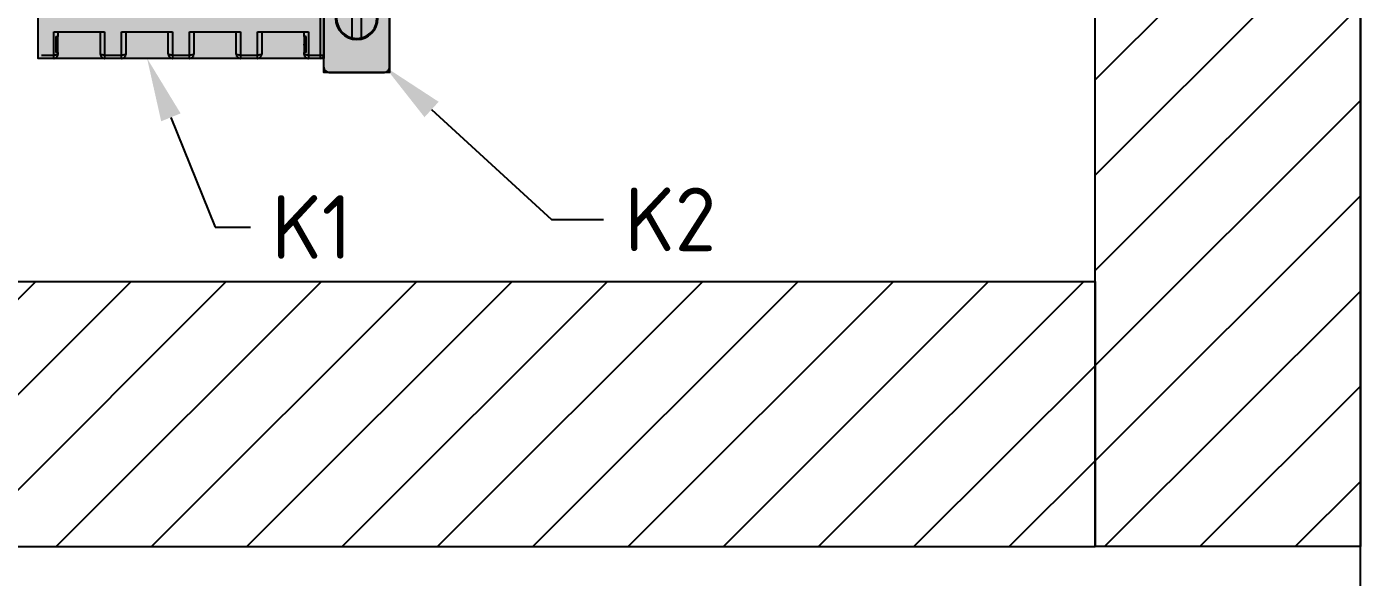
# Model space of a CAD drawing. Extents: x 20 to 1829, y -86 to 701.
# Drawn here: x 1350.6 to 1476.2, y 54.2 to 106.1 of the extents above; entities that cross this region are included whole.
import ezdxf
from ezdxf import colors
from ezdxf.entities.mleader import LeaderData, LeaderLine
from ezdxf.math import Vec2, Vec3

# ---------------------------------------------------------------- set-up
doc = ezdxf.new("R2010")
doc.units = 0
for name, color, linetype in [('Default', 7, 'Continuous'), ('DV1_Default', 7, 'Continuous'), ('DV1_DRAW', 7, 'Continuous'), ('MAIN-1', 7, 'Continuous'), ('SYMS', 7, 'Continuous')]:
    doc.layers.add(name, color=color, linetype=linetype)
doc.styles.get("Standard").update_dxf_attribs({"font": 'GOST Common.ttf'})
pattern_1 = [(45, (-14.827, -493.8804), (-4.490128, 4.490128), [])]

# ---------------------------------------------------------------- blocks, each defined once
blk = doc.blocks.new('SE')
at = {"layer": 'DV1_Default', "linetype": 'Continuous'}
h = blk.add_hatch(dxfattribs=at)
h.set_pattern_fill('LINE', scale=1.25984, angle=45, style=0)
h.paths.add_polyline_path([(55.08, 163.68), (55.08, 138.59), (60.08, 138.59), (60.08, 163.68)])
at = {"layer": 'DV1_Default', "color": 7, "linetype": 'Continuous'}
for p, q in [((54.48, 191.83), (54.48, 201.38)), ((60.18, 201.88), (54.98, 201.88)), ((60.68, 191.83), (60.68, 201.38)), ((57.15, 194.93), (57.15, 198.63)), ((58.01, 198.63), (58.01, 194.93)), ((60.18, 192.33), (54.98, 192.33)), ((54.48, 182.28), (54.48, 191.83)), ((60.68, 182.28), (60.68, 191.83)), ((57.15, 185.38), (57.15, 189.08)), ((58.01, 189.08), (58.01, 185.38)), ((54.48, 174.58), (54.48, 182.28)), ((60.18, 182.78), (54.98, 182.78)), ((60.68, 174.58), (60.68, 182.28)), ((57.15, 175.83), (57.15, 179.53)), ((58.01, 179.53), (58.01, 175.83)), ((54.58, 174.78), (54.58, 175.28)), ((60.58, 175.28), (54.58, 175.28)), ((54.58, 173.61), (54.58, 174.78)), ((60.58, 174.78), (60.58, 175.28)), ((60.58, 173.61), (60.58, 174.78)), ((54.48, 174.34), (54.48, 174.58)), ((54.48, 172.34), (54.48, 174.34)), ((54.58, 172.68), (54.58, 173.61)), ((54.58, 173.61), (60.58, 173.61)), ((60.58, 172.68), (60.58, 173.61)), ((60.68, 174.34), (60.68, 174.58)), ((60.68, 172.34), (60.68, 174.34)), ((54.48, 167.84), (54.48, 172.34)), ((54.58, 171.13), (54.58, 172.68)), ((54.58, 172.68), (54.58, 172.68)), ((54.58, 172.68), (60.58, 172.68)), ((54.58, 172.68), (60.58, 172.68)), ((60.58, 172.68), (60.58, 172.68)), ((60.58, 171.13), (60.58, 172.68)), ((60.68, 167.84), (60.68, 172.34)), ((54.58, 170.63), (54.58, 171.13)), ((54.58, 171.13), (60.58, 171.13)), ((60.58, 170.63), (60.58, 171.13)), ((54.58, 170.63), (54.58, 170.63)), ((54.58, 169.23), (54.58, 170.63)), ((54.58, 170.63), (60.58, 170.63)), ((54.58, 170.63), (60.58, 170.63)), ((60.58, 170.63), (60.58, 170.63)), ((60.58, 169.23), (60.58, 170.63)), ((54.58, 168.73), (54.58, 169.23)), ((54.58, 169.23), (60.58, 169.23)), ((54.58, 168.73), (54.58, 168.73)), ((54.58, 167.18), (54.58, 168.73)), ((54.58, 168.73), (60.58, 168.73)), ((54.58, 168.73), (60.58, 168.73)), ((60.58, 168.73), (60.58, 169.23)), ((60.58, 168.73), (60.58, 168.73)), ((60.58, 167.18), (60.58, 168.73)), ((54.48, 165.34), (54.48, 167.84)), ((54.58, 166.25), (54.58, 167.18)), ((54.58, 167.18), (60.58, 167.18)), ((60.58, 166.25), (60.58, 167.18)), ((60.68, 165.34), (60.68, 167.84)), ((54.58, 164.48), (54.58, 166.25)), ((54.58, 166.25), (60.58, 166.25)), ((60.58, 164.48), (60.58, 166.25)), ((54.48, 139.79), (54.48, 165.34)), ((60.68, 139.79), (60.68, 165.34)), ((54.58, 164.18), (54.58, 164.48)), ((54.58, 164.48), (60.58, 164.48)), ((54.58, 163.68), (54.58, 164.18)), ((54.58, 163.68), (54.58, 163.68)), ((54.58, 163.68), (60.58, 163.68)), ((54.58, 163.68), (60.58, 163.68)), ((60.58, 164.18), (60.58, 164.48)), ((60.58, 163.68), (60.58, 164.18)), ((60.58, 163.68), (60.58, 163.68)), ((54.48, 131.79), (54.48, 139.79)), ((54.48, 139.79), (54.98, 139.79)), ((54.98, 138.29), (54.98, 139.79)), ((60.18, 139.79), (60.68, 139.79)), ((60.18, 139.79), (60.18, 138.29)), ((60.68, 131.79), (60.68, 139.79)), ((60.18, 138.29), (54.98, 138.29)), ((54.48, 124.09), (54.48, 131.79)), ((60.18, 131.29), (54.98, 131.29)), ((60.68, 124.09), (60.68, 131.79)), ((57.15, 126.84), (57.15, 130.54)), ((58.01, 130.54), (58.01, 126.84)), ((54.48, 114.54), (54.48, 124.09)), ((54.98, 123.59), (60.18, 123.59)), ((60.68, 114.54), (60.68, 124.09)), ((57.15, 117.29), (57.15, 120.99)), ((58.01, 120.99), (58.01, 117.29)), ((54.98, 114.04), (60.18, 114.04)), ((60.18, 114.04), (54.98, 114.04)), ((54.98, 114.04), (54.98, 114.04)), ((60.18, 114.04), (60.18, 114.04))]:
    blk.add_line(p, q, dxfattribs=at)
for centre, radius, start, end in [((54.98, 201.38), 0.5, 90, 180), ((60.18, 201.38), 0.5, 0, 90), ((57.58, 196.78), 2, 90, 270), ((57.58, 196.78), 1.9, 103.0803, 180), ((57.58, 196.78), 1.9, 76.9197, 103.0803), ((57.58, 196.78), 2, 311.749, 90), ((57.58, 196.78), 1.9, 0, 76.9197), ((57.58, 196.78), 1.9, 180, 256.9197), ((57.58, 196.78), 1.9, 283.0803, 0), ((57.58, 196.78), 1.9, 256.9197, 283.0803), ((57.58, 196.78), 2, 270, 311.749), ((54.98, 191.83), 0.5, 90, 180), ((60.18, 191.83), 0.5, 0, 90), ((57.58, 187.23), 2, 90, 270), ((57.58, 187.23), 1.9, 103.0803, 180), ((57.58, 187.23), 1.9, 76.9197, 103.0803), ((57.58, 187.23), 2, 270, 90), ((57.58, 187.23), 1.9, 0, 76.9197), ((57.58, 187.23), 1.9, 180, 256.9197), ((57.58, 187.23), 1.9, 283.0803, 0), ((57.58, 187.23), 1.9, 256.9197, 283.0803), ((54.98, 182.28), 0.5, 90, 180), ((60.18, 182.28), 0.5, 0, 90), ((57.58, 177.68), 2, 90, 270), ((57.58, 177.68), 1.9, 103.0803, 180), ((57.58, 177.68), 1.9, 76.9197, 103.0803), ((57.58, 177.68), 2, 270, 90), ((57.58, 177.68), 1.9, 0, 76.9197), ((57.58, 177.68), 1.9, 180, 256.9197), ((57.58, 177.68), 1.9, 283.0803, 0), ((57.58, 177.68), 1.9, 256.9197, 283.0803), ((57.58, 134.79), 1.5, 0, 180), ((57.58, 134.79), 1.5, 180, 270), ((57.58, 134.79), 1.5, 270, 0), ((54.98, 131.79), 0.5, 180, 270), ((60.18, 131.79), 0.5, 270, 0), ((57.58, 128.69), 2, 90, 270), ((57.58, 128.69), 1.9, 103.0803, 180), ((57.58, 128.69), 1.9, 76.9197, 103.0803), ((57.58, 128.69), 2, 270, 90), ((57.58, 128.69), 1.9, 0, 76.9197), ((57.58, 128.69), 1.9, 180, 256.9197), ((57.58, 128.69), 1.9, 283.0803, 0), ((57.58, 128.69), 1.9, 256.9197, 283.0803), ((54.98, 124.09), 0.5, 180, 270), ((60.18, 124.09), 0.5, 270, 0), ((57.58, 119.14), 2, 90, 270), ((57.58, 119.14), 1.9, 103.0803, 180), ((57.58, 119.14), 1.9, 76.9197, 103.0803), ((57.58, 119.14), 2, 270, 90), ((57.58, 119.14), 1.9, 0, 76.9197), ((57.58, 119.14), 1.9, 180, 256.9197), ((57.58, 119.14), 1.9, 283.0803, 0), ((57.58, 119.14), 1.9, 256.9197, 283.0803), ((54.98, 114.54), 0.5, 180, 270), ((54.98, 114.54), 0.5, 180, 270), ((60.18, 114.54), 0.5, 270, 0), ((60.18, 114.54), 0.5, 270, 0)]:
    blk.add_arc(centre, radius, start, end, dxfattribs=at)
at = {"layer": 'DV1_DRAW', "color": 7, "linetype": 'Continuous'}
for p, q in [((55.08, 138.59), (55.08, 163.68)), ((60.08, 138.59), (60.08, 163.68)), ((60.08, 138.59), (55.08, 138.59))]:
    blk.add_line(p, q, dxfattribs=at)

msp = doc.modelspace()

# ---------------------------------------------------------------- hatches: boundary and pattern name
at = {"layer": 'SYMS', "true_color": 0x8fbdb9}
h = msp.add_hatch(dxfattribs=at)
h.set_pattern_fill('ANSI31', color=253, scale=2)
h.set_pattern_definition(pattern_1)
h.paths.add_polyline_path([(1476.24, 335.63), (1451.24, 335.63), (1451.24, 163.74), (1451.27, 163.74), (1451.27, 128.74), (1451.24, 57.09), (1476.24, 57.09)])
h = msp.add_hatch(color=253, dxfattribs=at)
h.dxf.hatch_style = 1
h.paths.add_polyline_path([(1384.76, 189.67), (1378.55, 189.67), (1378.55, 101.83), (1384.76, 101.83)])
h = msp.add_hatch(color=253, dxfattribs=at)
h.dxf.hatch_style = 1
h.paths.add_polyline_path([(1351.65, 103.15), (1378.55, 103.15), (1378.55, 182.15), (1351.65, 182.15)])
h = msp.add_hatch(dxfattribs=at)
h.set_pattern_fill('ANSI31', color=253, scale=2)
h.set_pattern_definition(pattern_1)
h.paths.add_polyline_path([(1206.35, 82.09), (1206.35, 57.09), (1451.24, 57.09), (1451.24, 82.09)])

# ---------------------------------------------------------------- linework, layer by layer
at = {"layer": 'MAIN-1'}
for p, q in [((1378.25, 103.45), (1378.25, 112.05)), ((1378.55, 112.35), (1378.55, 103.45)), ((1384.76, 104.02), (1384.76, 112.92)), ((1353.1, 103.45), (1353.1, 105.65)), ((1353.1, 105.65), (1357.9, 105.65)), ((1353.5, 105.65), (1353.5, 105.2)), ((1357.5, 103.55), (1357.5, 105.65)), ((1357.9, 105.65), (1357.9, 103.45)), ((1359.5, 103.45), (1359.5, 105.65)), ((1359.5, 105.65), (1364.3, 105.65)), ((1359.9, 105.65), (1359.9, 103.55)), ((1363.9, 103.55), (1363.9, 105.65)), ((1364.3, 105.65), (1364.3, 103.45)), ((1365.9, 103.45), (1365.9, 105.65)), ((1365.9, 105.65), (1370.7, 105.65)), ((1366.3, 105.65), (1366.3, 103.55)), ((1370.3, 103.55), (1370.3, 105.65)), ((1370.7, 105.65), (1370.7, 103.45)), ((1372.3, 103.45), (1372.3, 105.65)), ((1372.3, 105.65), (1377.1, 105.65)), ((1372.7, 105.65), (1372.7, 103.55)), ((1376.7, 105.2), (1376.7, 105.65)), ((1377.1, 105.65), (1377.1, 103.45)), ((1353.3, 105.2), (1353.3, 103.7)), ((1353.3, 105.2), (1353.5, 105.2)), ((1353.5, 104.5), (1353.3, 104.5)), ((1353.3, 104.4), (1353.5, 104.4)), ((1353.5, 104.5), (1353.5, 105.2)), ((1353.5, 104.4), (1353.5, 104.5)), ((1353.5, 103.7), (1353.5, 104.4)), ((1376.7, 105.2), (1376.7, 104.5)), ((1376.9, 105.2), (1376.7, 105.2)), ((1376.7, 104.4), (1376.7, 104.5)), ((1376.9, 104.5), (1376.7, 104.5)), ((1376.7, 104.4), (1376.7, 103.7)), ((1376.7, 104.4), (1376.9, 104.4)), ((1376.9, 103.7), (1376.9, 105.2)), ((1351.95, 103.45), (1353.1, 103.45)), ((1353.1, 103.15), (1351.95, 103.15)), ((1353.1, 103.15), (1353.1, 103.45)), ((1353.12, 103.45), (1353.1, 103.45)), ((1357.9, 103.15), (1353.1, 103.15)), ((1353.1, 103.15), (1353.12, 103.15)), ((1353.14, 103.45), (1353.12, 103.45)), ((1353.12, 103.15), (1353.14, 103.15)), ((1353.16, 103.45), (1353.14, 103.45)), ((1353.14, 103.15), (1353.16, 103.16)), ((1353.17, 103.45), (1353.16, 103.45)), ((1353.16, 103.16), (1353.18, 103.16)), ((1353.19, 103.45), (1353.17, 103.45)), ((1353.18, 103.16), (1353.2, 103.16)), ((1353.21, 103.46), (1353.19, 103.45)), ((1353.2, 103.16), (1353.22, 103.17)), ((1353.23, 103.46), (1353.21, 103.46)), ((1353.22, 103.17), (1353.24, 103.17)), ((1353.24, 103.46), (1353.23, 103.46)), ((1353.26, 103.46), (1353.24, 103.46)), ((1353.24, 103.17), (1353.25, 103.18)), ((1353.25, 103.18), (1353.27, 103.19)), ((1353.28, 103.46), (1353.26, 103.46)), ((1353.27, 103.19), (1353.28, 103.19)), ((1353.29, 103.46), (1353.28, 103.46)), ((1353.28, 103.19), (1353.3, 103.2)), ((1353.31, 103.47), (1353.29, 103.46)), ((1353.5, 103.7), (1353.3, 103.7)), ((1353.3, 103.2), (1353.31, 103.21)), ((1353.32, 103.47), (1353.31, 103.47)), ((1353.31, 103.21), (1353.32, 103.22)), ((1353.34, 103.47), (1353.32, 103.47)), ((1353.32, 103.22), (1353.33, 103.22)), ((1353.33, 103.22), (1353.34, 103.23)), ((1353.35, 103.47), (1353.34, 103.47)), ((1353.34, 103.23), (1353.35, 103.23)), ((1353.36, 103.48), (1353.35, 103.47)), ((1353.35, 103.24), (1353.36, 103.25)), ((1353.35, 103.23), (1353.35, 103.24)), ((1353.38, 103.48), (1353.36, 103.48)), ((1353.36, 103.25), (1353.37, 103.25)), ((1353.37, 103.26), (1353.39, 103.27)), ((1353.37, 103.25), (1353.37, 103.26)), ((1353.39, 103.48), (1353.38, 103.48)), ((1353.4, 103.49), (1353.39, 103.48)), ((1353.39, 103.27), (1353.4, 103.28)), ((1353.41, 103.49), (1353.4, 103.49)), ((1353.4, 103.28), (1353.42, 103.3)), ((1353.43, 103.49), (1353.41, 103.49)), ((1353.42, 103.3), (1353.43, 103.32)), ((1353.44, 103.5), (1353.43, 103.49)), ((1353.43, 103.33), (1353.44, 103.34)), ((1353.43, 103.32), (1353.44, 103.34)), ((1353.44, 103.34), (1353.43, 103.33)), ((1353.45, 103.5), (1353.44, 103.5)), ((1353.44, 103.34), (1353.45, 103.36)), ((1353.46, 103.5), (1353.45, 103.5)), ((1353.45, 103.36), (1353.46, 103.37)), ((1353.47, 103.51), (1353.46, 103.51)), ((1353.46, 103.51), (1353.46, 103.5)), ((1353.46, 103.37), (1353.47, 103.39)), ((1353.48, 103.52), (1353.47, 103.51)), ((1353.47, 103.39), (1353.48, 103.4)), ((1353.49, 103.52), (1353.48, 103.52)), ((1353.48, 103.52), (1353.48, 103.52)), ((1353.48, 103.43), (1353.49, 103.44)), ((1353.48, 103.4), (1353.48, 103.42)), ((1353.5, 103.53), (1353.49, 103.53)), ((1353.49, 103.53), (1353.49, 103.52)), ((1353.49, 103.46), (1353.5, 103.48)), ((1353.49, 103.44), (1353.49, 103.46)), ((1353.5, 103.7), (1353.5, 103.55)), ((1353.5, 103.55), (1353.5, 103.55)), ((1353.5, 103.55), (1353.5, 103.54)), ((1353.5, 103.53), (1353.5, 103.55)), ((1353.5, 103.54), (1353.5, 103.54)), ((1353.5, 103.54), (1353.5, 103.53)), ((1353.5, 103.51), (1353.5, 103.53)), ((1353.5, 103.48), (1353.5, 103.51)), ((1357.51, 103.54), (1357.5, 103.55)), ((1357.5, 103.55), (1357.5, 103.55)), ((1357.5, 103.55), (1357.5, 103.53)), ((1357.5, 103.53), (1357.51, 103.51)), ((1357.51, 103.53), (1357.51, 103.54)), ((1357.51, 103.54), (1357.51, 103.54)), ((1357.52, 103.52), (1357.51, 103.53)), ((1357.51, 103.53), (1357.51, 103.53)), ((1357.51, 103.51), (1357.51, 103.48)), ((1357.51, 103.48), (1357.52, 103.46)), ((1357.53, 103.52), (1357.52, 103.52)), ((1357.52, 103.52), (1357.52, 103.52)), ((1357.52, 103.46), (1357.52, 103.44)), ((1357.52, 103.44), (1357.52, 103.43)), ((1357.54, 103.51), (1357.53, 103.52)), ((1357.53, 103.42), (1357.53, 103.4)), ((1357.53, 103.4), (1357.54, 103.39)), ((1357.55, 103.5), (1357.54, 103.51)), ((1357.54, 103.51), (1357.54, 103.51)), ((1357.54, 103.39), (1357.55, 103.37)), ((1357.56, 103.5), (1357.55, 103.5)), ((1357.55, 103.37), (1357.56, 103.36)), ((1357.57, 103.5), (1357.56, 103.5)), ((1357.56, 103.36), (1357.56, 103.34)), ((1357.56, 103.34), (1357.57, 103.33)), ((1357.58, 103.49), (1357.57, 103.5)), ((1357.57, 103.33), (1357.57, 103.34)), ((1357.57, 103.34), (1357.58, 103.32)), ((1357.59, 103.49), (1357.58, 103.49)), ((1357.58, 103.32), (1357.59, 103.3)), ((1357.61, 103.49), (1357.59, 103.49)), ((1357.59, 103.3), (1357.61, 103.28)), ((1357.62, 103.48), (1357.61, 103.49)), ((1357.61, 103.28), (1357.62, 103.27)), ((1357.63, 103.48), (1357.62, 103.48)), ((1357.62, 103.27), (1357.63, 103.26)), ((1357.64, 103.48), (1357.63, 103.48)), ((1357.63, 103.26), (1357.64, 103.25)), ((1357.66, 103.47), (1357.64, 103.48)), ((1357.64, 103.25), (1357.65, 103.25)), ((1357.65, 103.25), (1357.66, 103.24)), ((1357.67, 103.47), (1357.66, 103.47)), ((1357.66, 103.24), (1357.66, 103.23)), ((1357.66, 103.23), (1357.67, 103.23)), ((1357.69, 103.47), (1357.67, 103.47)), ((1357.67, 103.23), (1357.68, 103.22)), ((1357.68, 103.22), (1357.68, 103.22)), ((1357.68, 103.22), (1357.69, 103.21)), ((1357.7, 103.47), (1357.69, 103.47)), ((1357.69, 103.21), (1357.71, 103.2)), ((1357.72, 103.46), (1357.7, 103.47)), ((1357.71, 103.2), (1357.73, 103.19)), ((1357.73, 103.46), (1357.72, 103.46)), ((1357.75, 103.46), (1357.73, 103.46)), ((1357.73, 103.19), (1357.74, 103.19)), ((1357.74, 103.19), (1357.76, 103.18)), ((1357.77, 103.46), (1357.75, 103.46)), ((1357.76, 103.18), (1357.78, 103.17)), ((1357.78, 103.46), (1357.77, 103.46)), ((1357.8, 103.46), (1357.78, 103.46)), ((1357.78, 103.17), (1357.8, 103.17)), ((1357.82, 103.45), (1357.8, 103.46)), ((1357.8, 103.17), (1357.82, 103.16)), ((1357.83, 103.45), (1357.82, 103.45)), ((1357.82, 103.16), (1357.84, 103.16)), ((1357.85, 103.45), (1357.83, 103.45)), ((1357.84, 103.16), (1357.86, 103.15)), ((1357.87, 103.45), (1357.85, 103.45)), ((1357.86, 103.15), (1357.88, 103.15)), ((1357.89, 103.45), (1357.87, 103.45)), ((1357.88, 103.15), (1357.9, 103.15)), ((1357.9, 103.45), (1357.89, 103.45)), ((1357.9, 103.45), (1359.5, 103.45)), ((1357.9, 103.45), (1357.9, 103.15)), ((1359.5, 103.15), (1357.9, 103.15)), ((1359.5, 103.15), (1359.5, 103.45)), ((1359.52, 103.45), (1359.5, 103.45)), ((1364.3, 103.15), (1359.5, 103.15)), ((1359.5, 103.15), (1359.52, 103.15)), ((1359.54, 103.45), (1359.52, 103.45)), ((1359.52, 103.15), (1359.54, 103.15)), ((1359.56, 103.45), (1359.54, 103.45)), ((1359.54, 103.15), (1359.56, 103.16)), ((1359.57, 103.45), (1359.56, 103.45)), ((1359.56, 103.16), (1359.58, 103.16)), ((1359.59, 103.45), (1359.57, 103.45)), ((1359.58, 103.16), (1359.6, 103.16)), ((1359.61, 103.46), (1359.59, 103.45)), ((1359.6, 103.16), (1359.62, 103.17)), ((1359.63, 103.46), (1359.61, 103.46)), ((1359.62, 103.17), (1359.64, 103.17)), ((1359.64, 103.46), (1359.63, 103.46)), ((1359.66, 103.46), (1359.64, 103.46)), ((1359.64, 103.17), (1359.65, 103.18)), ((1359.65, 103.18), (1359.67, 103.19)), ((1359.68, 103.46), (1359.66, 103.46)), ((1359.67, 103.19), (1359.68, 103.19)), ((1359.69, 103.46), (1359.68, 103.46)), ((1359.68, 103.19), (1359.7, 103.2)), ((1359.71, 103.47), (1359.69, 103.46)), ((1359.7, 103.2), (1359.71, 103.21)), ((1359.72, 103.47), (1359.71, 103.47)), ((1359.71, 103.21), (1359.72, 103.22)), ((1359.74, 103.47), (1359.72, 103.47)), ((1359.72, 103.22), (1359.73, 103.22)), ((1359.73, 103.22), (1359.74, 103.23)), ((1359.75, 103.47), (1359.74, 103.47)), ((1359.74, 103.23), (1359.75, 103.23)), ((1359.76, 103.48), (1359.75, 103.47)), ((1359.75, 103.24), (1359.76, 103.25)), ((1359.75, 103.23), (1359.75, 103.24)), ((1359.78, 103.48), (1359.76, 103.48)), ((1359.76, 103.25), (1359.77, 103.25)), ((1359.77, 103.26), (1359.79, 103.27)), ((1359.77, 103.25), (1359.77, 103.26)), ((1359.79, 103.48), (1359.78, 103.48)), ((1359.8, 103.49), (1359.79, 103.48)), ((1359.79, 103.27), (1359.8, 103.28)), ((1359.81, 103.49), (1359.8, 103.49)), ((1359.8, 103.28), (1359.82, 103.3)), ((1359.83, 103.49), (1359.81, 103.49)), ((1359.82, 103.3), (1359.83, 103.32)), ((1359.84, 103.5), (1359.83, 103.49)), ((1359.83, 103.33), (1359.84, 103.34)), ((1359.83, 103.32), (1359.84, 103.34)), ((1359.84, 103.34), (1359.83, 103.33)), ((1359.85, 103.5), (1359.84, 103.5)), ((1359.84, 103.34), (1359.85, 103.36)), ((1359.86, 103.5), (1359.85, 103.5)), ((1359.85, 103.36), (1359.86, 103.37)), ((1359.87, 103.51), (1359.86, 103.51)), ((1359.86, 103.51), (1359.86, 103.5)), ((1359.86, 103.37), (1359.87, 103.39)), ((1359.88, 103.52), (1359.87, 103.51)), ((1359.87, 103.39), (1359.88, 103.4)), ((1359.89, 103.52), (1359.88, 103.52)), ((1359.88, 103.52), (1359.88, 103.52)), ((1359.88, 103.43), (1359.89, 103.44)), ((1359.88, 103.4), (1359.88, 103.42)), ((1359.9, 103.53), (1359.89, 103.53)), ((1359.89, 103.53), (1359.89, 103.52)), ((1359.89, 103.46), (1359.9, 103.48)), ((1359.89, 103.44), (1359.89, 103.46)), ((1359.9, 103.55), (1359.9, 103.55)), ((1359.9, 103.55), (1359.9, 103.54)), ((1359.9, 103.53), (1359.9, 103.55)), ((1359.9, 103.54), (1359.9, 103.54)), ((1359.9, 103.54), (1359.9, 103.53)), ((1359.9, 103.51), (1359.9, 103.53)), ((1359.9, 103.48), (1359.9, 103.51)), ((1363.91, 103.54), (1363.9, 103.55)), ((1363.9, 103.55), (1363.9, 103.55)), ((1363.9, 103.55), (1363.9, 103.53)), ((1363.9, 103.53), (1363.91, 103.51)), ((1363.91, 103.53), (1363.91, 103.54)), ((1363.91, 103.54), (1363.91, 103.54)), ((1363.92, 103.52), (1363.91, 103.53)), ((1363.91, 103.53), (1363.91, 103.53)), ((1363.91, 103.51), (1363.91, 103.48)), ((1363.91, 103.48), (1363.92, 103.46)), ((1363.93, 103.52), (1363.92, 103.52)), ((1363.92, 103.52), (1363.92, 103.52)), ((1363.92, 103.46), (1363.92, 103.44)), ((1363.92, 103.44), (1363.92, 103.43)), ((1363.94, 103.51), (1363.93, 103.52)), ((1363.93, 103.42), (1363.93, 103.4)), ((1363.93, 103.4), (1363.94, 103.39)), ((1363.95, 103.5), (1363.94, 103.51)), ((1363.94, 103.51), (1363.94, 103.51)), ((1363.94, 103.39), (1363.95, 103.37)), ((1363.96, 103.5), (1363.95, 103.5)), ((1363.95, 103.37), (1363.96, 103.36)), ((1363.97, 103.5), (1363.96, 103.5)), ((1363.96, 103.36), (1363.96, 103.34)), ((1363.96, 103.34), (1363.97, 103.33)), ((1363.98, 103.49), (1363.97, 103.5)), ((1363.97, 103.33), (1363.97, 103.34)), ((1363.97, 103.34), (1363.98, 103.32)), ((1363.99, 103.49), (1363.98, 103.49)), ((1363.98, 103.32), (1363.99, 103.3)), ((1364.01, 103.49), (1363.99, 103.49)), ((1363.99, 103.3), (1364.01, 103.28)), ((1364.02, 103.48), (1364.01, 103.49)), ((1364.01, 103.28), (1364.02, 103.27)), ((1364.03, 103.48), (1364.02, 103.48)), ((1364.02, 103.27), (1364.03, 103.26)), ((1364.04, 103.48), (1364.03, 103.48)), ((1364.03, 103.26), (1364.04, 103.25)), ((1364.06, 103.47), (1364.04, 103.48)), ((1364.04, 103.25), (1364.05, 103.25)), ((1364.05, 103.25), (1364.06, 103.24)), ((1364.07, 103.47), (1364.06, 103.47)), ((1364.06, 103.24), (1364.06, 103.23)), ((1364.06, 103.23), (1364.07, 103.23)), ((1364.09, 103.47), (1364.07, 103.47)), ((1364.07, 103.23), (1364.08, 103.22)), ((1364.08, 103.22), (1364.08, 103.22)), ((1364.08, 103.22), (1364.09, 103.21)), ((1364.1, 103.47), (1364.09, 103.47)), ((1364.09, 103.21), (1364.11, 103.2)), ((1364.12, 103.46), (1364.1, 103.47)), ((1364.11, 103.2), (1364.13, 103.19)), ((1364.13, 103.46), (1364.12, 103.46)), ((1364.15, 103.46), (1364.13, 103.46)), ((1364.13, 103.19), (1364.14, 103.19)), ((1364.14, 103.19), (1364.16, 103.18)), ((1364.17, 103.46), (1364.15, 103.46)), ((1364.16, 103.18), (1364.18, 103.17)), ((1364.18, 103.46), (1364.17, 103.46)), ((1364.2, 103.46), (1364.18, 103.46)), ((1364.18, 103.17), (1364.2, 103.17)), ((1364.22, 103.45), (1364.2, 103.46)), ((1364.2, 103.17), (1364.22, 103.16)), ((1364.23, 103.45), (1364.22, 103.45)), ((1364.22, 103.16), (1364.24, 103.16)), ((1364.25, 103.45), (1364.23, 103.45)), ((1364.24, 103.16), (1364.26, 103.15)), ((1364.27, 103.45), (1364.25, 103.45)), ((1364.26, 103.15), (1364.28, 103.15)), ((1364.29, 103.45), (1364.27, 103.45)), ((1364.28, 103.15), (1364.3, 103.15)), ((1364.3, 103.45), (1364.29, 103.45)), ((1364.3, 103.45), (1365.9, 103.45)), ((1364.3, 103.45), (1364.3, 103.15)), ((1365.9, 103.15), (1364.3, 103.15)), ((1365.9, 103.15), (1365.9, 103.45)), ((1365.92, 103.45), (1365.9, 103.45)), ((1370.7, 103.15), (1365.9, 103.15)), ((1365.9, 103.15), (1365.92, 103.15)), ((1365.94, 103.45), (1365.92, 103.45)), ((1365.92, 103.15), (1365.94, 103.15)), ((1365.96, 103.45), (1365.94, 103.45)), ((1365.94, 103.15), (1365.96, 103.16)), ((1365.97, 103.45), (1365.96, 103.45)), ((1365.96, 103.16), (1365.98, 103.16)), ((1365.99, 103.45), (1365.97, 103.45)), ((1365.98, 103.16), (1366, 103.16)), ((1366.01, 103.46), (1365.99, 103.45)), ((1366, 103.16), (1366.02, 103.17)), ((1366.03, 103.46), (1366.01, 103.46)), ((1366.02, 103.17), (1366.04, 103.17)), ((1366.04, 103.46), (1366.03, 103.46)), ((1366.06, 103.46), (1366.04, 103.46)), ((1366.04, 103.17), (1366.05, 103.18)), ((1366.05, 103.18), (1366.07, 103.19)), ((1366.08, 103.46), (1366.06, 103.46)), ((1366.07, 103.19), (1366.08, 103.19)), ((1366.09, 103.46), (1366.08, 103.46)), ((1366.08, 103.19), (1366.1, 103.2)), ((1366.11, 103.47), (1366.09, 103.46)), ((1366.1, 103.2), (1366.11, 103.21)), ((1366.12, 103.47), (1366.11, 103.47)), ((1366.11, 103.21), (1366.12, 103.22)), ((1366.14, 103.47), (1366.12, 103.47)), ((1366.12, 103.22), (1366.13, 103.22)), ((1366.13, 103.22), (1366.14, 103.23)), ((1366.15, 103.47), (1366.14, 103.47)), ((1366.14, 103.23), (1366.15, 103.23)), ((1366.16, 103.48), (1366.15, 103.47)), ((1366.15, 103.24), (1366.16, 103.25)), ((1366.15, 103.23), (1366.15, 103.24)), ((1366.18, 103.48), (1366.16, 103.48)), ((1366.16, 103.25), (1366.17, 103.25)), ((1366.17, 103.26), (1366.19, 103.27)), ((1366.17, 103.25), (1366.17, 103.26)), ((1366.19, 103.48), (1366.18, 103.48)), ((1366.2, 103.49), (1366.19, 103.48)), ((1366.19, 103.27), (1366.2, 103.28)), ((1366.21, 103.49), (1366.2, 103.49)), ((1366.2, 103.28), (1366.22, 103.3)), ((1366.23, 103.49), (1366.21, 103.49)), ((1366.22, 103.3), (1366.23, 103.32)), ((1366.24, 103.5), (1366.23, 103.49)), ((1366.23, 103.33), (1366.24, 103.34)), ((1366.23, 103.32), (1366.24, 103.34)), ((1366.24, 103.34), (1366.23, 103.33)), ((1366.25, 103.5), (1366.24, 103.5)), ((1366.24, 103.34), (1366.25, 103.36)), ((1366.26, 103.5), (1366.25, 103.5)), ((1366.25, 103.36), (1366.26, 103.37)), ((1366.27, 103.51), (1366.26, 103.51)), ((1366.26, 103.51), (1366.26, 103.5)), ((1366.26, 103.37), (1366.27, 103.39)), ((1366.28, 103.52), (1366.27, 103.51)), ((1366.27, 103.39), (1366.28, 103.4)), ((1366.29, 103.52), (1366.28, 103.52)), ((1366.28, 103.52), (1366.28, 103.52)), ((1366.28, 103.43), (1366.29, 103.44)), ((1366.28, 103.4), (1366.28, 103.42)), ((1366.3, 103.53), (1366.29, 103.53)), ((1366.29, 103.53), (1366.29, 103.52)), ((1366.29, 103.46), (1366.3, 103.48)), ((1366.29, 103.44), (1366.29, 103.46)), ((1366.3, 103.55), (1366.3, 103.55)), ((1366.3, 103.55), (1366.3, 103.54)), ((1366.3, 103.53), (1366.3, 103.55)), ((1366.3, 103.54), (1366.3, 103.54)), ((1366.3, 103.54), (1366.3, 103.53)), ((1366.3, 103.51), (1366.3, 103.53)), ((1366.3, 103.48), (1366.3, 103.51)), ((1370.31, 103.54), (1370.3, 103.55)), ((1370.3, 103.55), (1370.3, 103.55)), ((1370.3, 103.55), (1370.3, 103.53)), ((1370.3, 103.53), (1370.31, 103.51)), ((1370.31, 103.53), (1370.31, 103.54)), ((1370.31, 103.54), (1370.31, 103.54)), ((1370.32, 103.52), (1370.31, 103.53)), ((1370.31, 103.53), (1370.31, 103.53)), ((1370.31, 103.51), (1370.31, 103.48)), ((1370.31, 103.48), (1370.32, 103.46)), ((1370.33, 103.52), (1370.32, 103.52)), ((1370.32, 103.52), (1370.32, 103.52)), ((1370.32, 103.46), (1370.32, 103.44)), ((1370.32, 103.44), (1370.32, 103.43)), ((1370.34, 103.51), (1370.33, 103.52)), ((1370.33, 103.42), (1370.33, 103.4)), ((1370.33, 103.4), (1370.34, 103.39)), ((1370.35, 103.5), (1370.34, 103.51)), ((1370.34, 103.51), (1370.34, 103.51)), ((1370.34, 103.39), (1370.35, 103.37)), ((1370.36, 103.5), (1370.35, 103.5)), ((1370.35, 103.37), (1370.36, 103.36)), ((1370.37, 103.5), (1370.36, 103.5)), ((1370.36, 103.36), (1370.36, 103.34)), ((1370.36, 103.34), (1370.37, 103.33)), ((1370.38, 103.49), (1370.37, 103.5)), ((1370.37, 103.33), (1370.37, 103.34)), ((1370.37, 103.34), (1370.38, 103.32)), ((1370.39, 103.49), (1370.38, 103.49)), ((1370.38, 103.32), (1370.39, 103.3)), ((1370.41, 103.49), (1370.39, 103.49)), ((1370.39, 103.3), (1370.41, 103.28)), ((1370.42, 103.48), (1370.41, 103.49)), ((1370.41, 103.28), (1370.42, 103.27)), ((1370.43, 103.48), (1370.42, 103.48)), ((1370.42, 103.27), (1370.43, 103.26)), ((1370.44, 103.48), (1370.43, 103.48)), ((1370.43, 103.26), (1370.44, 103.25)), ((1370.46, 103.47), (1370.44, 103.48)), ((1370.44, 103.25), (1370.45, 103.25)), ((1370.45, 103.25), (1370.46, 103.24)), ((1370.47, 103.47), (1370.46, 103.47)), ((1370.46, 103.24), (1370.46, 103.23)), ((1370.46, 103.23), (1370.47, 103.23)), ((1370.49, 103.47), (1370.47, 103.47)), ((1370.47, 103.23), (1370.48, 103.22)), ((1370.48, 103.22), (1370.48, 103.22)), ((1370.48, 103.22), (1370.49, 103.21)), ((1370.5, 103.47), (1370.49, 103.47)), ((1370.49, 103.21), (1370.51, 103.2)), ((1370.52, 103.46), (1370.5, 103.47)), ((1370.51, 103.2), (1370.53, 103.19)), ((1370.53, 103.46), (1370.52, 103.46)), ((1370.55, 103.46), (1370.53, 103.46)), ((1370.53, 103.19), (1370.54, 103.19)), ((1370.54, 103.19), (1370.56, 103.18)), ((1370.57, 103.46), (1370.55, 103.46)), ((1370.56, 103.18), (1370.58, 103.17)), ((1370.58, 103.46), (1370.57, 103.46)), ((1370.6, 103.46), (1370.58, 103.46)), ((1370.58, 103.17), (1370.6, 103.17)), ((1370.62, 103.45), (1370.6, 103.46)), ((1370.6, 103.17), (1370.62, 103.16)), ((1370.63, 103.45), (1370.62, 103.45)), ((1370.62, 103.16), (1370.64, 103.16)), ((1370.65, 103.45), (1370.63, 103.45)), ((1370.64, 103.16), (1370.66, 103.15)), ((1370.67, 103.45), (1370.65, 103.45)), ((1370.66, 103.15), (1370.68, 103.15)), ((1370.69, 103.45), (1370.67, 103.45)), ((1370.68, 103.15), (1370.7, 103.15)), ((1370.7, 103.45), (1370.69, 103.45)), ((1370.7, 103.45), (1372.3, 103.45)), ((1370.7, 103.45), (1370.7, 103.15)), ((1372.3, 103.15), (1370.7, 103.15)), ((1372.3, 103.15), (1372.3, 103.45)), ((1372.32, 103.45), (1372.3, 103.45)), ((1377.1, 103.15), (1372.3, 103.15)), ((1372.3, 103.15), (1372.32, 103.15)), ((1372.34, 103.45), (1372.32, 103.45)), ((1372.32, 103.15), (1372.34, 103.15)), ((1372.36, 103.45), (1372.34, 103.45)), ((1372.34, 103.15), (1372.36, 103.16)), ((1372.37, 103.45), (1372.36, 103.45)), ((1372.36, 103.16), (1372.38, 103.16)), ((1372.39, 103.45), (1372.37, 103.45)), ((1372.38, 103.16), (1372.4, 103.16)), ((1372.41, 103.46), (1372.39, 103.45)), ((1372.4, 103.16), (1372.42, 103.17)), ((1372.43, 103.46), (1372.41, 103.46)), ((1372.42, 103.17), (1372.44, 103.17)), ((1372.44, 103.46), (1372.43, 103.46)), ((1372.46, 103.46), (1372.44, 103.46)), ((1372.44, 103.17), (1372.45, 103.18)), ((1372.45, 103.18), (1372.47, 103.19)), ((1372.48, 103.46), (1372.46, 103.46)), ((1372.47, 103.19), (1372.48, 103.19)), ((1372.49, 103.46), (1372.48, 103.46)), ((1372.48, 103.19), (1372.5, 103.2)), ((1372.51, 103.47), (1372.49, 103.46)), ((1372.5, 103.2), (1372.51, 103.21)), ((1372.52, 103.47), (1372.51, 103.47)), ((1372.51, 103.21), (1372.52, 103.22)), ((1372.54, 103.47), (1372.52, 103.47)), ((1372.52, 103.22), (1372.53, 103.22)), ((1372.53, 103.22), (1372.54, 103.23)), ((1372.55, 103.47), (1372.54, 103.47)), ((1372.54, 103.23), (1372.55, 103.23)), ((1372.56, 103.48), (1372.55, 103.47)), ((1372.55, 103.24), (1372.56, 103.25)), ((1372.55, 103.23), (1372.55, 103.24)), ((1372.58, 103.48), (1372.56, 103.48)), ((1372.56, 103.25), (1372.57, 103.25)), ((1372.57, 103.26), (1372.59, 103.27)), ((1372.57, 103.25), (1372.57, 103.26)), ((1372.59, 103.48), (1372.58, 103.48)), ((1372.6, 103.49), (1372.59, 103.48)), ((1372.59, 103.27), (1372.6, 103.28)), ((1372.61, 103.49), (1372.6, 103.49)), ((1372.6, 103.28), (1372.62, 103.3)), ((1372.63, 103.49), (1372.61, 103.49)), ((1372.62, 103.3), (1372.63, 103.32)), ((1372.64, 103.5), (1372.63, 103.49)), ((1372.63, 103.33), (1372.64, 103.34)), ((1372.63, 103.32), (1372.64, 103.34)), ((1372.64, 103.34), (1372.63, 103.33)), ((1372.65, 103.5), (1372.64, 103.5)), ((1372.64, 103.34), (1372.65, 103.36)), ((1372.66, 103.5), (1372.65, 103.5)), ((1372.65, 103.36), (1372.66, 103.37)), ((1372.67, 103.51), (1372.66, 103.51)), ((1372.66, 103.51), (1372.66, 103.5)), ((1372.66, 103.37), (1372.67, 103.39)), ((1372.68, 103.52), (1372.67, 103.51)), ((1372.67, 103.39), (1372.68, 103.4)), ((1372.69, 103.52), (1372.68, 103.52)), ((1372.68, 103.52), (1372.68, 103.52)), ((1372.68, 103.43), (1372.69, 103.44)), ((1372.68, 103.4), (1372.68, 103.42)), ((1372.7, 103.53), (1372.69, 103.53)), ((1372.69, 103.53), (1372.69, 103.52)), ((1372.69, 103.46), (1372.7, 103.48)), ((1372.69, 103.44), (1372.69, 103.46)), ((1372.7, 103.55), (1372.7, 103.55)), ((1372.7, 103.55), (1372.7, 103.54)), ((1372.7, 103.53), (1372.7, 103.55)), ((1372.7, 103.54), (1372.7, 103.54)), ((1372.7, 103.54), (1372.7, 103.53)), ((1372.7, 103.51), (1372.7, 103.53)), ((1372.7, 103.48), (1372.7, 103.51)), ((1376.7, 103.55), (1376.7, 103.7)), ((1376.9, 103.7), (1376.7, 103.7)), ((1376.71, 103.54), (1376.7, 103.55)), ((1376.7, 103.55), (1376.7, 103.55)), ((1376.7, 103.55), (1376.7, 103.53)), ((1376.7, 103.53), (1376.71, 103.51)), ((1376.71, 103.53), (1376.71, 103.54)), ((1376.71, 103.54), (1376.71, 103.54)), ((1376.72, 103.52), (1376.71, 103.53)), ((1376.71, 103.53), (1376.71, 103.53)), ((1376.71, 103.51), (1376.71, 103.48)), ((1376.71, 103.48), (1376.72, 103.46)), ((1376.73, 103.52), (1376.72, 103.52)), ((1376.72, 103.52), (1376.72, 103.52)), ((1376.72, 103.46), (1376.72, 103.44)), ((1376.72, 103.44), (1376.72, 103.43)), ((1376.74, 103.51), (1376.73, 103.52)), ((1376.73, 103.42), (1376.73, 103.4)), ((1376.73, 103.4), (1376.74, 103.39)), ((1376.75, 103.5), (1376.74, 103.51)), ((1376.74, 103.51), (1376.74, 103.51)), ((1376.74, 103.39), (1376.75, 103.37)), ((1376.76, 103.5), (1376.75, 103.5)), ((1376.75, 103.37), (1376.76, 103.36)), ((1376.77, 103.5), (1376.76, 103.5)), ((1376.76, 103.36), (1376.76, 103.34)), ((1376.76, 103.34), (1376.77, 103.33)), ((1376.78, 103.49), (1376.77, 103.5)), ((1376.77, 103.33), (1376.77, 103.34)), ((1376.77, 103.34), (1376.78, 103.32)), ((1376.79, 103.49), (1376.78, 103.49)), ((1376.78, 103.32), (1376.79, 103.3)), ((1376.81, 103.49), (1376.79, 103.49)), ((1376.79, 103.3), (1376.81, 103.28)), ((1376.82, 103.48), (1376.81, 103.49)), ((1376.81, 103.28), (1376.82, 103.27)), ((1376.83, 103.48), (1376.82, 103.48)), ((1376.82, 103.27), (1376.83, 103.26)), ((1376.84, 103.48), (1376.83, 103.48)), ((1376.83, 103.26), (1376.84, 103.25)), ((1376.86, 103.47), (1376.84, 103.48)), ((1376.84, 103.25), (1376.85, 103.25)), ((1376.85, 103.25), (1376.86, 103.24)), ((1376.87, 103.47), (1376.86, 103.47)), ((1376.86, 103.24), (1376.86, 103.23)), ((1376.86, 103.23), (1376.87, 103.23)), ((1376.89, 103.47), (1376.87, 103.47)), ((1376.87, 103.23), (1376.88, 103.22)), ((1376.88, 103.22), (1376.88, 103.22)), ((1376.88, 103.22), (1376.89, 103.21)), ((1376.9, 103.47), (1376.89, 103.47)), ((1376.89, 103.21), (1376.91, 103.2)), ((1376.92, 103.46), (1376.9, 103.47)), ((1376.91, 103.2), (1376.93, 103.19)), ((1376.93, 103.46), (1376.92, 103.46)), ((1376.95, 103.46), (1376.93, 103.46)), ((1376.93, 103.19), (1376.94, 103.19)), ((1376.94, 103.19), (1376.96, 103.18)), ((1376.97, 103.46), (1376.95, 103.46)), ((1376.96, 103.18), (1376.98, 103.17)), ((1376.98, 103.46), (1376.97, 103.46)), ((1377, 103.46), (1376.98, 103.46)), ((1376.98, 103.17), (1377, 103.17)), ((1377.02, 103.45), (1377, 103.46)), ((1377, 103.17), (1377.02, 103.16)), ((1377.03, 103.45), (1377.02, 103.45)), ((1377.02, 103.16), (1377.04, 103.16)), ((1377.05, 103.45), (1377.03, 103.45)), ((1377.04, 103.16), (1377.06, 103.15)), ((1377.07, 103.45), (1377.05, 103.45)), ((1377.06, 103.15), (1377.08, 103.15)), ((1377.09, 103.45), (1377.07, 103.45)), ((1377.08, 103.15), (1377.1, 103.15)), ((1377.1, 103.45), (1377.09, 103.45)), ((1377.1, 103.45), (1378.25, 103.45)), ((1377.1, 103.45), (1377.1, 103.15)), ((1378.25, 103.15), (1377.1, 103.15)), ((1378.25, 103.15), (1378.25, 103.45)), ((1378.25, 103.45), (1378.55, 103.45))]:
    msp.add_line(p, q, dxfattribs=at)
msp.add_arc((1378.25, 103.45), 0.3, 270, 0, dxfattribs=at)
at = {"layer": 'SYMS'}
for p, q in [((1451.24, 57.09), (1451.24, 335.63)), ((1476.24, 335.63), (1476.24, 57.09)), ((1206.35, 82.09), (1451.24, 82.09)), ((1451.24, 82.09), (1451.24, 57.09)), ((1206.35, 57.09), (1451.24, 57.09)), ((1476.24, 57.09), (1451.24, 57.09))]:
    msp.add_line(p, q, dxfattribs=at)
for points in [[(1191.35, -42.71), (1466.24, -42.71), (1476.24, -32.71), (1476.24, 374.09), (1466.24, 384.09), (1191.35, 384.09), (1181.35, 374.09), (1181.35, -32.71)], [(1378.55, 189.67), (1384.76, 189.67), (1384.76, 101.83), (1378.55, 101.83)], [(1378.55, 189.67), (1384.76, 189.67), (1384.76, 101.83), (1378.55, 101.83)], [(1351.65, 182.15), (1378.55, 182.15), (1378.55, 103.15), (1351.65, 103.15)]]:
    msp.add_lwpolyline(points, close=True, dxfattribs=at)

# ---------------------------------------------------------------- block references
at = {"layer": 'Default'}
msp.add_blockref('SE', (1324.08, -12.21), dxfattribs=at)

# ---------------------------------------------------------------- leaders
at = {"layer": 'SYMS'}
ml = msp.add_multileader_mtext('Standard', dxfattribs=at)
ml.set_content('K1', color=256)
ml.set_leader_properties()
ml.build(insert=Vec2(0, 0))
ml.multileader.update_dxf_attribs({"text_right_attachment_type": 6, "dogleg_length": 0.36, "arrow_head_size": 6})
ctx = ml.context
ctx.base_point, ctx.char_height, ctx.arrow_head_size, ctx.plane_origin = Vec3(1371.63, 87.24), 6, 6, Vec3(1474.4, 47.22)
ctx.right_attachment = 6
notes = []
notes.append((ctx, [(1, (1, 1, 0), (1368.32, 87.24), (1, 0), 3.32, [(0, [(1361.9, 103.15)], 0, [])])]))
ctx.mtext.insert, ctx.mtext.flow_direction = Vec3(1373.63, 90.24), 5
ml = msp.add_multileader_mtext('Standard', dxfattribs=at)
ml.set_content('K2', color=256)
ml.set_leader_properties()
ml.build(insert=Vec2(0, 0))
ml.multileader.update_dxf_attribs({"text_right_attachment_type": 6, "dogleg_length": 0.36, "arrow_head_size": 6})
ctx = ml.context
ctx.base_point, ctx.char_height, ctx.arrow_head_size, ctx.plane_origin = Vec3(1404.9, 87.96), 6, 6, Vec3(1496.78, 46.46)
ctx.right_attachment = 6
notes.append((ctx, [(1, (1, 1, 0), (1400.02, 87.96), (1, 0), 4.88, [(0, [(1384.29, 102.38)], 0, [])])]))
ctx.mtext.insert, ctx.mtext.flow_direction = Vec3(1406.9, 90.96), 5
for ctx, leaders in notes:
    for number, flags, end, landing, length, lines in leaders:
        leader = LeaderData()
        leader.index, (leader.has_last_leader_line, leader.has_dogleg_vector, leader.attachment_direction) = number, flags
        leader.last_leader_point, leader.dogleg_vector, leader.dogleg_length = Vec3(end), Vec3(landing), length
        for number, points, colour, breaks in lines:
            line = LeaderLine()
            line.index, line.vertices, line.color, line.breaks = number, Vec3.list(points), colors.encode_raw_color(colour), breaks
            leader.lines.append(line)
        ctx.leaders.append(leader)

doc.saveas('drawing.dxf')
